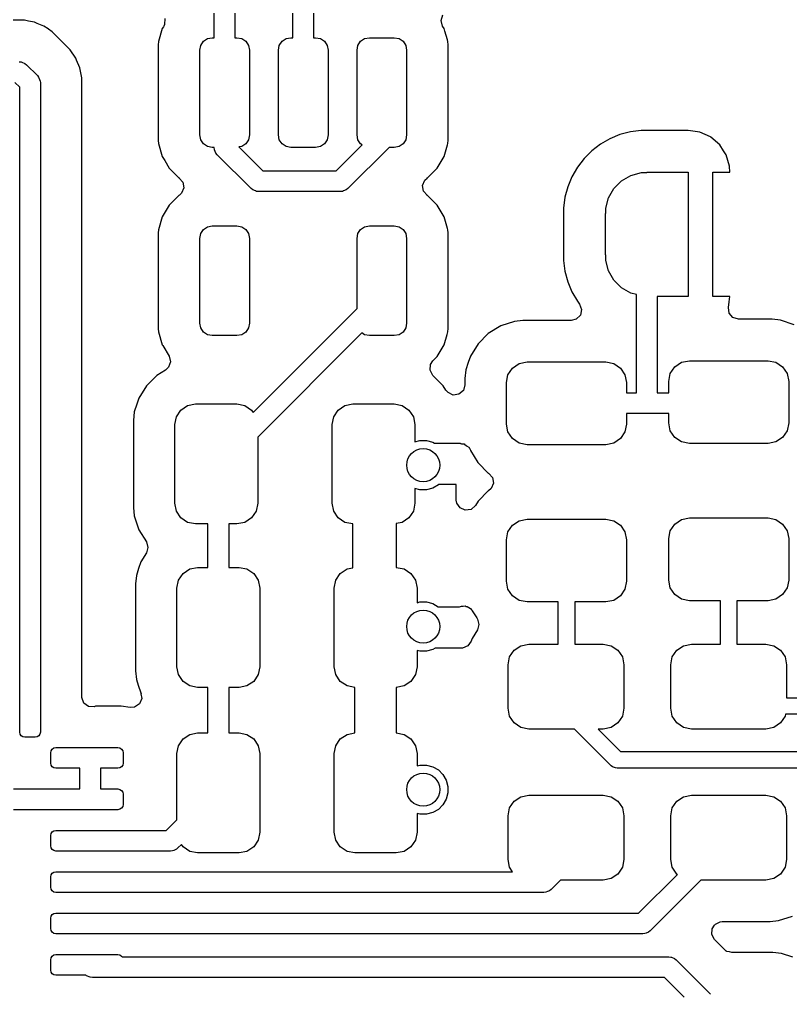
# Model space of a CAD drawing. Header units: inches. Extents: x 1.91 to 4.47, y -4.27 to -2.07.
# Drawn here: x 3.7745 to 4.1412, y -3.656 to -3.1931 of the extents above; entities that cross this region are included whole.
import ezdxf

# ---------------------------------------------------------------- set-up
doc = ezdxf.new("R2010")
doc.units = ezdxf.units.IN
doc.header["$MEASUREMENT"] = 0
doc.layers.add('BLACK', color=250, linetype='CONTINUOUS')

msp = doc.modelspace()

# ---------------------------------------------------------------- linework, layer by layer
at = {"layer": 'BLACK', "linetype": 'CONTINUOUS'}
for p, q in [((3.86713, -3.20177), (3.86713, -3.17815)), ((3.87697, -3.17815), (3.87697, -3.20177)), ((3.90453, -3.20177), (3.90453, -3.18701)), ((3.91437, -3.18905), (3.91437, -3.20177)), ((3.77683, -3.19348), (3.50332, -3.19348)), ((3.77881, -3.19388), (3.77683, -3.19348)), ((3.77683, -3.19348), (3.77683, -3.19348)), ((3.77683, -3.19348), (3.77683, -3.19348)), ((3.84372, -3.19271), (3.84353, -3.19545)), ((3.97505, -3.19355), (3.97593, -3.19094)), ((3.97573, -3.19621), (3.97505, -3.19355)), ((3.78159, -3.19443), (3.77881, -3.19388)), ((3.77881, -3.19388), (3.77881, -3.19388)), ((3.78291, -3.19497), (3.78159, -3.19443)), ((3.78159, -3.19443), (3.78159, -3.19443)), ((3.78159, -3.19443), (3.78159, -3.19443)), ((3.78607, -3.19629), (3.78291, -3.19497)), ((3.78809, -3.19763), (3.78607, -3.19629)), ((3.78832, -3.19779), (3.78809, -3.19763)), ((3.79011, -3.19898), (3.78832, -3.19779)), ((3.78832, -3.19779), (3.78832, -3.19779)), ((3.84245, -3.19743), (3.84065, -3.20364)), ((3.84298, -3.19653), (3.84245, -3.19743)), ((3.84245, -3.19743), (3.84245, -3.19743)), ((3.84316, -3.19623), (3.84298, -3.19653)), ((3.84353, -3.19545), (3.84316, -3.19623)), ((3.97645, -3.19743), (3.97573, -3.19621)), ((3.97679, -3.19861), (3.97645, -3.19743)), ((3.79371, -3.20258), (3.79011, -3.19898)), ((3.7951, -3.20398), (3.79371, -3.20258)), ((3.79371, -3.20258), (3.79371, -3.20258)), ((3.86197, -3.2035), (3.86388, -3.20222)), ((3.86388, -3.20222), (3.86614, -3.20177)), ((3.86614, -3.20177), (3.86713, -3.20177)), ((3.87697, -3.20177), (3.87795, -3.20177)), ((3.87795, -3.20177), (3.88021, -3.20222)), ((3.88021, -3.20222), (3.88213, -3.2035)), ((3.89937, -3.2035), (3.90128, -3.20222)), ((3.90128, -3.20222), (3.90354, -3.20177)), ((3.90354, -3.20177), (3.90453, -3.20177)), ((3.91437, -3.20177), (3.91535, -3.20177)), ((3.91535, -3.20177), (3.91761, -3.20222)), ((3.91761, -3.20222), (3.91953, -3.2035)), ((3.93677, -3.2035), (3.93868, -3.20222)), ((3.93868, -3.20222), (3.94094, -3.20177)), ((3.94094, -3.20177), (3.95276, -3.20177)), ((3.95276, -3.20177), (3.95502, -3.20222)), ((3.95502, -3.20222), (3.95693, -3.2035)), ((3.97803, -3.20286), (3.97679, -3.19861)), ((3.97825, -3.20364), (3.97803, -3.20286)), ((3.79866, -3.20753), (3.7951, -3.20398)), ((3.7951, -3.20398), (3.7951, -3.20398)), ((3.80135, -3.21156), (3.79866, -3.20753)), ((3.79866, -3.20753), (3.79866, -3.20753)), ((3.84065, -3.20364), (3.84053, -3.20509)), ((3.84053, -3.20509), (3.84053, -3.25062)), ((3.84065, -3.20364), (3.84065, -3.20364)), ((3.86024, -3.20768), (3.86069, -3.20542)), ((3.86069, -3.20542), (3.86197, -3.2035)), ((3.88213, -3.2035), (3.88341, -3.20542)), ((3.88341, -3.20542), (3.88386, -3.20768)), ((3.89764, -3.20768), (3.89809, -3.20542)), ((3.89809, -3.20542), (3.89937, -3.2035)), ((3.91953, -3.2035), (3.92081, -3.20542)), ((3.92081, -3.20542), (3.92126, -3.20768)), ((3.93504, -3.20768), (3.93549, -3.20542)), ((3.93549, -3.20542), (3.93677, -3.2035)), ((3.95693, -3.2035), (3.95821, -3.20542)), ((3.95821, -3.20542), (3.95866, -3.20768)), ((3.97837, -3.20509), (3.97825, -3.20364)), ((3.97837, -3.25062), (3.97837, -3.20509)), ((3.80169, -3.21239), (3.80135, -3.21156)), ((3.80135, -3.21156), (3.80135, -3.21156)), ((3.86024, -3.24803), (3.86024, -3.20768)), ((3.88386, -3.20768), (3.88386, -3.24803)), ((3.89764, -3.24803), (3.89764, -3.20768)), ((3.92126, -3.20768), (3.92126, -3.24803)), ((3.93504, -3.24803), (3.93504, -3.20768)), ((3.95866, -3.20768), (3.95866, -3.24803)), ((3.77441, -3.21319), (3.77537, -3.21328)), ((3.77537, -3.21328), (3.77537, -3.21328)), ((3.77537, -3.21328), (3.77559, -3.21337)), ((3.77559, -3.21337), (3.77714, -3.21402)), ((3.77714, -3.21402), (3.77714, -3.21402)), ((3.77714, -3.21402), (3.77789, -3.21463)), ((3.77789, -3.21463), (3.78301, -3.21975)), ((3.80321, -3.21605), (3.80169, -3.21239)), ((3.80415, -3.22079), (3.80321, -3.21605)), ((3.78301, -3.21975), (3.78362, -3.22049)), ((3.78362, -3.22049), (3.78362, -3.22049)), ((3.78362, -3.22049), (3.78407, -3.22159)), ((3.80415, -3.2208), (3.80415, -3.22079)), ((3.80415, -3.51534), (3.80415, -3.2208)), ((3.80415, -3.2208), (3.80415, -3.2208)), ((3.77461, -3.22527), (3.77237, -3.22303)), ((3.77461, -3.51583), (3.77461, -3.22527)), ((3.78407, -3.22159), (3.78427, -3.22206)), ((3.78427, -3.22206), (3.78435, -3.22227)), ((3.78435, -3.22227), (3.78445, -3.22323)), ((3.78445, -3.22323), (3.78445, -3.50254)), ((3.86069, -3.25029), (3.86024, -3.24803)), ((3.88386, -3.24803), (3.88341, -3.25029)), ((3.89809, -3.25029), (3.89764, -3.24803)), ((3.92126, -3.24803), (3.92081, -3.25029)), ((3.93549, -3.25029), (3.93504, -3.24803)), ((3.95866, -3.24803), (3.95821, -3.25029)), ((4.06009, -3.24787), (4.05529, -3.24985)), ((4.06509, -3.24652), (4.06009, -3.24787)), ((4.07024, -3.24585), (4.06509, -3.24652)), ((4.09252, -3.24585), (4.07024, -3.24585)), ((4.07024, -3.24585), (4.07024, -3.24585)), ((4.09813, -3.24665), (4.09252, -3.24585)), ((4.1031, -3.24893), (4.09813, -3.24665)), ((4.09813, -3.24665), (4.09813, -3.24665)), ((4.10328, -3.24901), (4.1031, -3.24893)), ((4.10756, -3.25272), (4.10328, -3.24901)), ((4.10328, -3.24901), (4.10328, -3.24901)), ((4.10328, -3.24901), (4.10328, -3.24901)), ((3.84053, -3.25062), (3.84065, -3.25207)), ((3.84065, -3.25207), (3.84065, -3.25207)), ((3.84065, -3.25207), (3.84245, -3.25828)), ((3.86197, -3.25221), (3.86069, -3.25029)), ((3.86388, -3.25349), (3.86197, -3.25221)), ((3.86614, -3.25394), (3.86388, -3.25349)), ((3.86713, -3.25394), (3.86614, -3.25394)), ((3.86722, -3.2549), (3.86713, -3.25394)), ((3.88021, -3.25349), (3.87883, -3.25376)), ((3.87883, -3.25376), (3.89023, -3.26516)), ((3.88213, -3.25221), (3.88021, -3.25349)), ((3.88341, -3.25029), (3.88213, -3.25221)), ((3.89937, -3.25221), (3.89809, -3.25029)), ((3.90128, -3.25349), (3.89937, -3.25221)), ((3.90354, -3.25394), (3.90128, -3.25349)), ((3.91535, -3.25394), (3.90354, -3.25394)), ((3.91761, -3.25349), (3.91535, -3.25394)), ((3.91953, -3.25221), (3.91761, -3.25349)), ((3.92081, -3.25029), (3.91953, -3.25221)), ((3.92513, -3.26516), (3.93755, -3.25273)), ((3.95027, -3.25394), (3.93065, -3.27356)), ((3.93677, -3.25221), (3.93549, -3.25029)), ((3.93755, -3.25273), (3.93677, -3.25221)), ((3.95276, -3.25394), (3.95027, -3.25394)), ((3.95502, -3.25349), (3.95276, -3.25394)), ((3.95693, -3.25221), (3.95502, -3.25349)), ((3.95821, -3.25029), (3.95693, -3.25221)), ((3.97645, -3.25828), (3.97806, -3.25272)), ((3.97806, -3.25272), (3.97825, -3.25207)), ((3.97825, -3.25207), (3.97826, -3.25197)), ((3.97825, -3.25207), (3.97825, -3.25207)), ((3.97826, -3.25197), (3.97837, -3.25062)), ((4.0508, -3.25245), (4.04668, -3.25561)), ((4.05529, -3.24985), (4.0508, -3.25245)), ((4.0508, -3.25245), (4.0508, -3.25245)), ((4.05529, -3.24985), (4.05529, -3.24985)), ((4.10942, -3.25561), (4.10756, -3.25272)), ((4.10756, -3.25272), (4.10756, -3.25272)), ((3.84245, -3.25828), (3.84245, -3.25828)), ((3.84245, -3.25828), (3.84245, -3.25828)), ((3.84245, -3.25828), (3.84361, -3.26024)), ((3.86732, -3.25514), (3.86722, -3.2549)), ((3.86722, -3.2549), (3.86722, -3.2549)), ((3.86796, -3.25667), (3.86732, -3.25514)), ((3.86857, -3.25742), (3.86796, -3.25667)), ((3.86796, -3.25667), (3.86796, -3.25667)), ((3.88471, -3.27356), (3.86857, -3.25742)), ((3.97315, -3.26385), (3.97645, -3.25828)), ((4.04667, -3.25561), (4.04301, -3.25927)), ((4.04668, -3.25561), (4.04667, -3.25561)), ((4.11062, -3.25748), (4.10942, -3.25561)), ((4.11222, -3.26292), (4.11062, -3.25748)), ((3.84361, -3.26024), (3.84574, -3.26385)), ((4.04301, -3.25927), (4.03985, -3.26339)), ((4.04301, -3.25927), (4.04301, -3.25927)), ((4.11242, -3.26575), (4.11222, -3.26292)), ((3.84574, -3.26385), (3.84574, -3.26385)), ((3.84574, -3.26385), (3.85032, -3.26843)), ((3.89023, -3.26516), (3.92513, -3.26516)), ((3.96858, -3.26843), (3.97315, -3.26385)), ((4.03985, -3.2634), (4.03726, -3.26788)), ((4.03985, -3.26339), (4.03985, -3.2634)), ((4.06085, -3.26982), (4.0653, -3.26725)), ((4.0653, -3.26725), (4.07027, -3.26592)), ((4.07027, -3.26592), (4.07283, -3.26592)), ((4.07283, -3.26592), (4.07283, -3.26575)), ((4.07283, -3.26575), (4.09252, -3.26575)), ((4.09252, -3.26575), (4.09252, -3.3248)), ((4.10433, -3.3248), (4.10433, -3.26575)), ((4.10433, -3.26575), (4.11242, -3.26575)), ((3.85032, -3.26843), (3.85032, -3.26843)), ((3.85032, -3.26843), (3.85032, -3.26843)), ((3.85032, -3.26843), (3.85033, -3.26844)), ((3.85033, -3.26844), (3.85034, -3.26844)), ((3.85034, -3.26844), (3.85056, -3.26862)), ((3.85056, -3.26862), (3.85053, -3.26865)), ((3.85053, -3.26865), (3.85221, -3.27045)), ((3.85221, -3.27045), (3.8527, -3.27315)), ((3.9662, -3.27212), (3.96724, -3.26958)), ((3.96669, -3.27483), (3.9662, -3.27212)), ((3.96724, -3.26958), (3.96834, -3.26863)), ((3.96833, -3.26862), (3.96854, -3.26846)), ((3.96834, -3.26863), (3.96833, -3.26862)), ((3.96854, -3.26846), (3.96856, -3.26844)), ((3.96856, -3.26844), (3.96857, -3.26844)), ((3.96857, -3.26844), (3.96858, -3.26843)), ((4.03726, -3.26788), (4.03527, -3.27268)), ((4.03726, -3.26788), (4.03726, -3.26788)), ((4.05722, -3.27345), (4.06085, -3.26982)), ((3.85032, -3.27685), (3.84574, -3.28142)), ((3.85033, -3.27684), (3.85032, -3.27685)), ((3.85032, -3.27685), (3.85032, -3.27685)), ((3.85036, -3.27682), (3.85033, -3.27684)), ((3.85056, -3.27666), (3.85036, -3.27682)), ((3.85165, -3.2757), (3.85055, -3.27665)), ((3.85055, -3.27665), (3.85056, -3.27666)), ((3.8527, -3.27315), (3.85165, -3.2757)), ((3.88545, -3.27417), (3.88471, -3.27356)), ((3.88671, -3.27469), (3.88545, -3.27417)), ((3.88545, -3.27417), (3.88545, -3.27417)), ((3.88723, -3.27491), (3.88671, -3.27469)), ((3.88819, -3.275), (3.88723, -3.27491)), ((3.88723, -3.27491), (3.88723, -3.27491)), ((3.92717, -3.275), (3.88819, -3.275)), ((3.92813, -3.27491), (3.92717, -3.275)), ((3.92865, -3.27469), (3.92813, -3.27491)), ((3.92813, -3.27491), (3.92813, -3.27491)), ((3.9299, -3.27417), (3.92865, -3.27469)), ((3.93065, -3.27356), (3.9299, -3.27417)), ((3.9299, -3.27417), (3.9299, -3.27417)), ((3.96836, -3.27662), (3.96669, -3.27483)), ((3.96833, -3.27666), (3.96836, -3.27662)), ((3.96856, -3.27683), (3.96833, -3.27666)), ((3.96856, -3.27684), (3.96856, -3.27683)), ((3.96858, -3.27685), (3.96856, -3.27684)), ((3.97315, -3.28142), (3.96858, -3.27685)), ((3.96858, -3.27685), (3.96858, -3.27685)), ((3.96858, -3.27685), (3.96858, -3.27685)), ((4.03527, -3.27268), (4.03393, -3.27769)), ((4.05465, -3.2779), (4.05722, -3.27345)), ((3.84574, -3.28142), (3.84245, -3.28699)), ((3.84574, -3.28142), (3.84574, -3.28142)), ((3.97645, -3.28699), (3.97315, -3.28142)), ((3.97315, -3.28142), (3.97315, -3.28142)), ((3.97315, -3.28142), (3.97315, -3.28142)), ((4.03393, -3.27769), (4.03325, -3.28284)), ((4.05332, -3.28286), (4.05465, -3.2779)), ((4.03325, -3.28284), (4.03325, -3.30771)), ((4.05315, -3.30512), (4.05315, -3.28543)), ((4.05315, -3.28543), (4.05332, -3.28543)), ((4.05332, -3.28543), (4.05332, -3.28286)), ((3.84245, -3.28699), (3.84065, -3.29321)), ((3.84245, -3.28699), (3.84245, -3.28699)), ((3.97806, -3.29255), (3.97645, -3.28699)), ((3.97645, -3.28699), (3.97645, -3.28699)), ((3.97645, -3.28699), (3.97645, -3.28699)), ((3.84065, -3.29321), (3.84053, -3.29466)), ((3.84053, -3.29466), (3.84053, -3.34019)), ((3.84065, -3.29321), (3.84065, -3.29321)), ((3.86024, -3.29724), (3.86069, -3.29498)), ((3.86069, -3.29498), (3.86197, -3.29307)), ((3.86197, -3.29307), (3.86388, -3.29179)), ((3.86388, -3.29179), (3.86614, -3.29134)), ((3.86614, -3.29134), (3.87795, -3.29134)), ((3.87795, -3.29134), (3.88021, -3.29179)), ((3.88021, -3.29179), (3.88213, -3.29307)), ((3.88213, -3.29307), (3.88341, -3.29498)), ((3.88341, -3.29498), (3.88386, -3.29724)), ((3.93504, -3.29724), (3.93549, -3.29498)), ((3.93549, -3.29498), (3.93677, -3.29307)), ((3.93677, -3.29307), (3.93868, -3.29179)), ((3.93868, -3.29179), (3.94094, -3.29134)), ((3.94094, -3.29134), (3.95276, -3.29134)), ((3.95276, -3.29134), (3.95502, -3.29179)), ((3.95502, -3.29179), (3.95693, -3.29307)), ((3.95693, -3.29307), (3.95821, -3.29498)), ((3.95821, -3.29498), (3.95866, -3.29724)), ((3.97825, -3.29321), (3.97806, -3.29255)), ((3.97837, -3.29466), (3.97825, -3.29321)), ((3.97837, -3.34018), (3.97837, -3.29466)), ((3.86024, -3.3376), (3.86024, -3.29724)), ((3.88386, -3.29724), (3.88386, -3.3376)), ((3.93504, -3.33064), (3.93504, -3.29724)), ((3.95866, -3.29724), (3.95866, -3.3376)), ((4.03325, -3.30771), (4.03393, -3.31286)), ((4.05332, -3.30512), (4.05315, -3.30512)), ((4.05332, -3.30769), (4.05332, -3.30512)), ((4.05465, -3.31265), (4.05332, -3.30769)), ((4.03393, -3.31286), (4.03393, -3.31286)), ((4.03393, -3.31286), (4.03527, -3.31787)), ((4.05722, -3.3171), (4.05465, -3.31265)), ((4.03527, -3.31787), (4.03695, -3.32192)), ((4.06085, -3.32074), (4.05722, -3.3171)), ((4.03695, -3.32192), (4.03726, -3.32267)), ((4.03726, -3.32267), (4.03726, -3.32267)), ((4.03726, -3.32267), (4.03985, -3.32716)), ((4.0653, -3.3233), (4.06085, -3.32074)), ((4.06791, -3.324), (4.0653, -3.3233)), ((4.03985, -3.32716), (4.03985, -3.32716)), ((4.03985, -3.32716), (4.04084, -3.32845)), ((4.06791, -3.37077), (4.06791, -3.324)), ((4.09252, -3.3248), (4.07776, -3.3248)), ((4.07776, -3.3248), (4.07776, -3.37077)), ((4.11242, -3.3248), (4.10433, -3.3248)), ((4.11166, -3.33013), (4.11205, -3.32741)), ((4.11205, -3.32741), (4.11242, -3.3248)), ((3.88567, -3.38001), (3.93504, -3.33064)), ((4.04084, -3.32845), (4.04183, -3.33101)), ((4.04183, -3.33101), (4.04128, -3.33371)), ((4.11205, -3.33285), (4.11166, -3.33013)), ((4.00993, -3.33671), (4.00337, -3.33889)), ((4.01398, -3.3363), (4.00993, -3.33671)), ((4.00993, -3.33671), (4.00993, -3.33671)), ((4.03696, -3.3363), (4.01398, -3.3363)), ((4.01398, -3.3363), (4.01398, -3.3363)), ((4.03935, -3.33567), (4.03696, -3.3363)), ((4.04128, -3.33371), (4.03935, -3.33567)), ((4.11385, -3.33493), (4.11205, -3.33285)), ((4.11649, -3.33571), (4.11385, -3.33493)), ((4.13248, -3.33571), (4.11649, -3.33571)), ((4.13653, -3.33612), (4.13248, -3.33571)), ((4.13248, -3.33571), (4.13248, -3.33571)), ((4.14303, -3.33828), (4.13653, -3.33612)), ((4.13653, -3.33612), (4.13653, -3.33612)), ((3.84053, -3.34019), (3.84065, -3.34164)), ((3.84065, -3.34164), (3.84065, -3.34164)), ((3.84065, -3.34164), (3.84245, -3.34785)), ((3.86069, -3.33986), (3.86024, -3.3376)), ((3.86197, -3.34177), (3.86069, -3.33986)), ((3.86388, -3.34305), (3.86197, -3.34177)), ((3.88213, -3.34177), (3.88021, -3.34305)), ((3.88341, -3.33986), (3.88213, -3.34177)), ((3.88386, -3.3376), (3.88341, -3.33986)), ((3.95693, -3.34177), (3.95502, -3.34305)), ((3.95821, -3.33986), (3.95693, -3.34177)), ((3.95866, -3.3376), (3.95821, -3.33986)), ((3.97786, -3.34298), (3.97825, -3.34164)), ((3.97825, -3.34164), (3.97826, -3.34156)), ((3.97825, -3.34164), (3.97825, -3.34164)), ((3.97826, -3.34156), (3.97837, -3.34018)), ((4.00337, -3.33889), (3.99749, -3.34251)), ((4.00337, -3.33889), (4.00337, -3.33889)), ((3.86614, -3.3435), (3.86388, -3.34305)), ((3.87795, -3.3435), (3.86614, -3.3435)), ((3.88021, -3.34305), (3.87795, -3.3435)), ((3.9374, -3.3422), (3.8878, -3.3918)), ((3.93868, -3.34305), (3.9374, -3.3422)), ((3.94094, -3.3435), (3.93868, -3.34305)), ((3.95276, -3.3435), (3.94094, -3.3435)), ((3.95502, -3.34305), (3.95276, -3.3435)), ((3.97645, -3.34785), (3.97786, -3.34298)), ((3.99749, -3.34251), (3.99261, -3.3474)), ((3.84245, -3.34785), (3.84245, -3.34785)), ((3.84245, -3.34785), (3.84245, -3.34785)), ((3.84245, -3.34785), (3.84267, -3.34822)), ((3.84267, -3.34822), (3.84565, -3.35326)), ((3.97315, -3.35342), (3.97645, -3.34785)), ((3.99261, -3.3474), (3.98898, -3.35327)), ((3.84565, -3.35326), (3.84633, -3.35593)), ((3.96996, -3.35724), (3.97108, -3.35549)), ((3.97108, -3.35549), (3.97315, -3.35342)), ((3.97315, -3.35342), (3.97315, -3.35342)), ((3.98898, -3.35327), (3.98798, -3.3563)), ((3.98898, -3.35327), (3.98898, -3.35327)), ((4.08934, -3.35616), (4.09311, -3.35541)), ((4.09311, -3.35541), (4.13051, -3.35541)), ((4.13051, -3.35541), (4.13428, -3.35616)), ((3.84401, -3.3599), (3.83982, -3.36249)), ((3.84546, -3.35854), (3.84401, -3.3599)), ((3.84633, -3.35593), (3.84546, -3.35854)), ((3.96976, -3.35998), (3.96996, -3.35724)), ((3.97108, -3.36239), (3.96976, -3.35998)), ((3.98681, -3.35983), (3.9864, -3.36388)), ((3.98798, -3.3563), (3.98681, -3.35983)), ((3.98681, -3.35983), (3.98681, -3.35983)), ((3.98681, -3.35983), (3.98681, -3.35983)), ((4.00685, -3.36208), (4.00899, -3.35889)), ((4.00899, -3.35889), (4.01218, -3.35675)), ((4.01218, -3.35675), (4.01594, -3.356)), ((4.01594, -3.356), (4.05335, -3.356)), ((4.05335, -3.356), (4.05711, -3.35675)), ((4.05711, -3.35675), (4.06031, -3.35889)), ((4.06031, -3.35889), (4.06244, -3.36208)), ((4.08402, -3.36149), (4.08615, -3.3583)), ((4.08615, -3.3583), (4.08934, -3.35616)), ((4.13428, -3.35616), (4.13747, -3.3583)), ((4.13747, -3.3583), (4.13961, -3.36149)), ((3.83982, -3.36249), (3.83493, -3.36738)), ((3.83982, -3.36249), (3.83982, -3.36249)), ((3.97608, -3.36739), (3.97108, -3.36239)), ((3.9864, -3.36388), (3.9864, -3.36691)), ((4.0061, -3.36585), (4.00685, -3.36208)), ((4.06244, -3.36208), (4.06319, -3.36585)), ((4.08327, -3.36526), (4.08402, -3.36149)), ((4.13961, -3.36149), (4.14035, -3.36526)), ((3.83493, -3.36738), (3.83131, -3.37325)), ((3.97736, -3.36947), (3.97608, -3.36739)), ((3.97832, -3.3706), (3.97736, -3.36947)), ((3.98562, -3.36955), (3.98354, -3.37135)), ((3.9864, -3.36691), (3.98562, -3.36955)), ((4.0061, -3.38553), (4.0061, -3.36585)), ((4.06319, -3.36585), (4.06319, -3.37077)), ((4.08327, -3.37077), (4.08327, -3.36526)), ((4.14035, -3.36526), (4.14035, -3.38494)), ((3.83131, -3.37325), (3.83034, -3.37616)), ((3.83131, -3.37325), (3.83131, -3.37325)), ((3.98082, -3.37174), (3.97832, -3.3706)), ((3.98354, -3.37135), (3.98082, -3.37174)), ((4.06319, -3.37077), (4.06791, -3.37077)), ((4.07776, -3.37077), (4.08327, -3.37077)), ((3.83034, -3.37616), (3.82913, -3.37981)), ((3.84917, -3.38206), (3.85131, -3.37887)), ((3.85131, -3.37887), (3.8545, -3.37673)), ((3.8545, -3.37673), (3.85827, -3.37598)), ((3.85827, -3.37598), (3.87795, -3.37598)), ((3.87795, -3.37598), (3.88172, -3.37673)), ((3.88172, -3.37673), (3.88491, -3.37887)), ((3.88491, -3.37887), (3.88567, -3.38001)), ((3.92398, -3.38206), (3.92611, -3.37887)), ((3.92611, -3.37887), (3.9293, -3.37673)), ((3.9293, -3.37673), (3.93307, -3.37598)), ((3.93307, -3.37598), (3.95276, -3.37598)), ((3.95276, -3.37598), (3.95652, -3.37673)), ((3.95652, -3.37673), (3.95972, -3.37887)), ((3.95972, -3.37887), (3.96185, -3.38206)), ((3.82913, -3.37981), (3.82872, -3.38386)), ((3.82913, -3.37981), (3.82913, -3.37981)), ((3.82913, -3.37981), (3.82913, -3.37981)), ((3.84843, -3.38583), (3.84917, -3.38206)), ((3.92323, -3.38583), (3.92398, -3.38206)), ((3.96185, -3.38206), (3.9626, -3.38583)), ((4.07087, -3.38061), (4.06319, -3.38061)), ((4.06319, -3.38061), (4.06319, -3.38553)), ((4.08327, -3.38061), (4.07087, -3.38061)), ((4.08327, -3.38494), (4.08327, -3.38061)), ((3.82872, -3.38386), (3.82872, -3.4252)), ((3.84843, -3.42323), (3.84843, -3.38583)), ((3.92323, -3.42323), (3.92323, -3.38583)), ((3.9626, -3.38583), (3.9626, -3.39405)), ((4.00685, -3.3893), (4.0061, -3.38553)), ((4.06319, -3.38553), (4.06244, -3.3893)), ((4.08402, -3.38871), (4.08327, -3.38494)), ((4.14035, -3.38494), (4.13961, -3.38871)), ((3.8878, -3.3918), (3.8878, -3.42323)), ((4.00899, -3.39249), (4.00685, -3.3893)), ((4.01218, -3.39462), (4.00899, -3.39249)), ((4.06031, -3.39249), (4.05711, -3.39462)), ((4.06244, -3.3893), (4.06031, -3.39249)), ((4.08615, -3.3919), (4.08402, -3.38871)), ((4.08934, -3.39403), (4.08615, -3.3919)), ((4.13747, -3.3919), (4.13428, -3.39403)), ((4.13961, -3.38871), (4.13747, -3.3919)), ((3.9626, -3.39405), (3.96499, -3.39341)), ((3.96499, -3.39341), (3.96808, -3.39341)), ((3.96808, -3.39341), (3.97106, -3.39421)), ((3.97106, -3.39421), (3.97188, -3.39469)), ((3.97188, -3.39469), (3.98431, -3.39469)), ((3.98431, -3.39469), (3.98431, -3.39484)), ((3.98431, -3.39484), (3.98474, -3.39489)), ((3.98474, -3.39489), (3.98602, -3.39498)), ((3.98602, -3.39498), (3.9861, -3.39503)), ((3.9861, -3.39503), (3.98619, -3.39504)), ((3.98619, -3.39504), (3.98719, -3.39585)), ((3.98719, -3.39585), (3.98822, -3.39662)), ((3.98822, -3.39662), (3.98828, -3.39673)), ((3.98828, -3.39673), (3.98833, -3.39677)), ((3.98833, -3.39677), (3.98895, -3.39802)), ((4.01594, -3.39537), (4.01218, -3.39462)), ((4.05335, -3.39537), (4.01594, -3.39537)), ((4.05711, -3.39462), (4.05335, -3.39537)), ((4.09311, -3.39478), (4.08934, -3.39403)), ((4.13051, -3.39478), (4.09311, -3.39478)), ((4.13428, -3.39403), (4.13051, -3.39478)), ((3.98895, -3.39802), (3.98898, -3.3981)), ((3.98898, -3.3981), (3.98898, -3.3981)), ((3.98898, -3.3981), (3.98898, -3.3981)), ((3.98898, -3.3981), (3.9925, -3.4038)), ((3.9925, -3.4038), (3.99261, -3.40398)), ((3.99261, -3.40398), (3.99749, -3.40887)), ((3.99749, -3.40887), (3.99761, -3.40894)), ((3.99761, -3.40894), (3.99767, -3.409)), ((3.99767, -3.409), (3.99772, -3.40904)), ((3.99772, -3.40904), (3.99771, -3.40905)), ((3.99771, -3.40905), (3.99945, -3.41098)), ((3.99945, -3.41098), (3.99989, -3.4137)), ((3.97373, -3.41449), (3.97106, -3.41603)), ((3.97384, -3.41437), (3.97373, -3.41449)), ((3.98228, -3.41437), (3.97384, -3.41437)), ((3.98228, -3.42173), (3.98228, -3.41437)), ((3.99989, -3.4137), (3.99879, -3.41622)), ((3.96499, -3.41683), (3.9626, -3.41619)), ((3.9626, -3.41619), (3.9626, -3.42323)), ((3.96808, -3.41683), (3.96499, -3.41683)), ((3.97106, -3.41603), (3.96808, -3.41683)), ((3.99749, -3.41731), (3.99261, -3.4222)), ((3.99761, -3.41725), (3.99749, -3.41731)), ((3.99879, -3.41622), (3.99761, -3.41725)), ((3.82872, -3.4252), (3.82872, -3.4252)), ((3.82872, -3.4252), (3.82913, -3.42924)), ((3.84917, -3.42699), (3.84843, -3.42323)), ((3.8878, -3.42323), (3.88705, -3.42699)), ((3.92398, -3.42699), (3.92323, -3.42323)), ((3.9626, -3.42323), (3.96185, -3.42699)), ((3.98251, -3.42319), (3.98228, -3.42173)), ((3.98404, -3.42547), (3.98251, -3.42319)), ((3.99132, -3.42429), (3.98928, -3.42613)), ((3.99261, -3.4222), (3.99132, -3.42429)), ((3.99261, -3.4222), (3.99261, -3.4222)), ((3.82913, -3.42924), (3.82913, -3.42924)), ((3.82913, -3.42924), (3.83131, -3.4358)), ((3.85131, -3.43019), (3.84917, -3.42699)), ((3.88705, -3.42699), (3.88491, -3.43019)), ((3.92611, -3.43019), (3.92398, -3.42699)), ((3.96185, -3.42699), (3.95972, -3.43019)), ((3.98656, -3.42657), (3.98404, -3.42547)), ((3.98928, -3.42613), (3.98656, -3.42657)), ((3.8545, -3.43232), (3.85131, -3.43019)), ((3.85827, -3.43307), (3.8545, -3.43232)), ((3.86417, -3.43307), (3.85827, -3.43307)), ((3.86417, -3.45374), (3.86417, -3.43307)), ((3.87795, -3.43307), (3.87402, -3.43307)), ((3.87402, -3.43307), (3.87402, -3.45374)), ((3.88172, -3.43232), (3.87795, -3.43307)), ((3.88491, -3.43019), (3.88172, -3.43232)), ((3.9293, -3.43232), (3.92611, -3.43019)), ((3.93307, -3.43307), (3.9293, -3.43232)), ((3.93307, -3.45394), (3.93307, -3.43307)), ((3.95652, -3.43232), (3.95374, -3.43288)), ((3.95374, -3.43288), (3.95374, -3.45374)), ((3.95972, -3.43019), (3.95652, -3.43232)), ((4.00685, -3.43688), (4.00899, -3.43369)), ((4.00899, -3.43369), (4.01218, -3.43156)), ((4.01218, -3.43156), (4.01594, -3.43081)), ((4.01594, -3.43081), (4.05335, -3.43081)), ((4.05335, -3.43081), (4.05711, -3.43156)), ((4.05711, -3.43156), (4.06031, -3.43369)), ((4.06031, -3.43369), (4.06244, -3.43688)), ((4.08402, -3.43629), (4.08615, -3.4331)), ((4.08615, -3.4331), (4.08934, -3.43097)), ((4.08934, -3.43097), (4.09311, -3.43022)), ((4.09311, -3.43022), (4.13051, -3.43022)), ((4.13051, -3.43022), (4.13428, -3.43097)), ((4.13428, -3.43097), (4.13747, -3.4331)), ((4.13747, -3.4331), (4.13961, -3.43629)), ((3.83131, -3.4358), (3.83131, -3.4358)), ((3.83131, -3.4358), (3.83491, -3.44164)), ((4.0061, -3.44065), (4.00685, -3.43688)), ((4.06244, -3.43688), (4.06319, -3.44065)), ((4.08327, -3.44006), (4.08402, -3.43629)), ((4.13961, -3.43629), (4.14035, -3.44006)), ((3.83491, -3.44164), (3.83563, -3.44429)), ((4.0061, -3.46033), (4.0061, -3.44065)), ((4.06319, -3.44065), (4.06319, -3.46033)), ((4.08327, -3.45974), (4.08327, -3.44006)), ((4.14035, -3.44006), (4.14035, -3.45974)), ((3.83491, -3.44677), (3.83229, -3.45101)), ((3.83563, -3.44429), (3.83491, -3.44677)), ((3.83229, -3.45101), (3.83119, -3.45432)), ((3.83229, -3.45101), (3.83229, -3.45101)), ((3.83012, -3.45757), (3.8297, -3.46161)), ((3.83119, -3.45432), (3.83012, -3.45757)), ((3.83012, -3.45757), (3.83012, -3.45757)), ((3.83012, -3.45757), (3.83012, -3.45757)), ((3.85016, -3.45982), (3.85229, -3.45662)), ((3.85229, -3.45662), (3.85549, -3.45449)), ((3.85549, -3.45449), (3.85925, -3.45374)), ((3.85925, -3.45374), (3.86417, -3.45374)), ((3.87402, -3.45374), (3.87894, -3.45374)), ((3.87894, -3.45374), (3.8827, -3.45449)), ((3.8827, -3.45449), (3.8859, -3.45662)), ((3.8859, -3.45662), (3.88803, -3.45982)), ((3.92496, -3.45982), (3.9271, -3.45662)), ((3.9271, -3.45662), (3.93029, -3.45449)), ((3.93029, -3.45449), (3.93307, -3.45394)), ((3.95374, -3.45374), (3.95751, -3.45449)), ((3.95751, -3.45449), (3.9607, -3.45662)), ((3.9607, -3.45662), (3.96283, -3.45982)), ((3.8297, -3.46161), (3.8297, -3.50295)), ((3.84941, -3.46358), (3.85016, -3.45982)), ((3.88803, -3.45982), (3.88878, -3.46358)), ((3.92421, -3.46358), (3.92496, -3.45982)), ((3.96283, -3.45982), (3.96358, -3.46358)), ((4.00685, -3.4641), (4.0061, -3.46033)), ((4.06319, -3.46033), (4.06244, -3.4641)), ((4.08402, -3.46351), (4.08327, -3.45974)), ((4.14035, -3.45974), (4.13961, -3.46351)), ((3.84941, -3.50098), (3.84941, -3.46358)), ((3.88878, -3.46358), (3.88878, -3.50098)), ((3.92421, -3.50098), (3.92421, -3.46358)), ((3.96358, -3.46358), (3.96358, -3.47056)), ((4.00899, -3.46729), (4.00685, -3.4641)), ((4.06244, -3.4641), (4.06031, -3.46729)), ((4.08615, -3.4667), (4.08402, -3.46351)), ((4.08934, -3.46884), (4.08615, -3.4667)), ((4.13747, -3.4667), (4.13428, -3.46884)), ((4.13961, -3.46351), (4.13747, -3.4667)), ((3.96358, -3.47056), (3.96499, -3.47018)), ((3.96499, -3.47018), (3.96808, -3.47018)), ((3.96808, -3.47018), (3.97106, -3.47098)), ((3.97106, -3.47098), (3.97359, -3.47244)), ((4.01218, -3.46943), (4.00899, -3.46729)), ((4.01594, -3.47018), (4.01218, -3.46943)), ((4.03071, -3.47018), (4.01594, -3.47018)), ((4.03071, -3.49026), (4.03071, -3.47018)), ((4.05335, -3.47018), (4.03858, -3.47018)), ((4.03858, -3.47018), (4.03858, -3.49026)), ((4.05711, -3.46943), (4.05335, -3.47018)), ((4.06031, -3.46729), (4.05711, -3.46943)), ((4.09311, -3.46959), (4.08934, -3.46884)), ((4.10787, -3.46959), (4.09311, -3.46959)), ((4.10787, -3.49026), (4.10787, -3.46959)), ((4.13051, -3.46959), (4.11575, -3.46959)), ((4.11575, -3.46959), (4.11575, -3.49026)), ((4.13428, -3.46884), (4.13051, -3.46959)), ((3.97359, -3.47244), (3.98375, -3.47244)), ((3.98375, -3.47244), (3.98377, -3.47242)), ((3.98377, -3.47242), (3.98425, -3.47236)), ((3.98425, -3.47236), (3.98467, -3.47213)), ((3.98467, -3.47213), (3.98559, -3.4722)), ((3.98559, -3.4722), (3.9865, -3.47208)), ((3.9865, -3.47208), (3.98693, -3.47229)), ((3.98693, -3.47229), (3.98742, -3.47233)), ((3.98742, -3.47233), (3.98815, -3.47288)), ((3.98815, -3.47288), (3.98898, -3.47327)), ((3.98898, -3.47327), (3.98947, -3.47386)), ((3.98947, -3.47386), (3.98962, -3.47398)), ((3.98962, -3.47398), (3.98987, -3.47434)), ((3.98987, -3.47434), (3.99199, -3.47778)), ((3.99199, -3.47778), (3.99231, -3.47829)), ((3.99231, -3.47829), (3.99303, -3.48095)), ((3.99231, -3.48342), (3.98977, -3.48753)), ((3.99303, -3.48095), (3.99231, -3.48342)), ((3.98936, -3.48878), (3.98779, -3.49104)), ((3.98949, -3.48838), (3.98936, -3.48878)), ((3.98977, -3.48753), (3.98949, -3.48838)), ((3.98977, -3.48753), (3.98977, -3.48753)), ((3.96499, -3.4936), (3.96358, -3.49322)), ((3.96358, -3.49322), (3.96358, -3.50098)), ((3.96808, -3.4936), (3.96499, -3.4936)), ((3.97106, -3.4928), (3.96808, -3.4936)), ((3.97223, -3.49213), (3.97106, -3.4928)), ((3.98472, -3.49213), (3.97223, -3.49213)), ((3.98525, -3.4921), (3.98472, -3.49213)), ((3.98779, -3.49104), (3.98525, -3.4921)), ((4.00764, -3.49633), (4.00977, -3.49314)), ((4.00977, -3.49314), (4.01297, -3.49101)), ((4.01297, -3.49101), (4.01673, -3.49026)), ((4.01673, -3.49026), (4.03071, -3.49026)), ((4.03858, -3.49026), (4.05217, -3.49026)), ((4.05217, -3.49026), (4.05593, -3.49101)), ((4.05593, -3.49101), (4.05913, -3.49314)), ((4.05913, -3.49314), (4.06126, -3.49633)), ((4.085, -3.49633), (4.08713, -3.49314)), ((4.08713, -3.49314), (4.09033, -3.49101)), ((4.09033, -3.49101), (4.09409, -3.49026)), ((4.09409, -3.49026), (4.10787, -3.49026)), ((4.11575, -3.49026), (4.12953, -3.49026)), ((4.12953, -3.49026), (4.13329, -3.49101)), ((4.13329, -3.49101), (4.13649, -3.49314)), ((4.13649, -3.49314), (4.13862, -3.49633)), ((4.00689, -3.5001), (4.00764, -3.49633)), ((4.06126, -3.49633), (4.06201, -3.5001)), ((4.08425, -3.5001), (4.085, -3.49633)), ((4.13862, -3.49633), (4.13937, -3.5001)), ((3.78445, -3.50254), (3.78445, -3.50254)), ((3.78445, -3.50254), (3.78445, -3.53207)), ((3.8297, -3.50295), (3.8297, -3.50295)), ((3.8297, -3.50295), (3.83012, -3.507)), ((3.85016, -3.50475), (3.84941, -3.50098)), ((3.88878, -3.50098), (3.88803, -3.50475)), ((3.92496, -3.50475), (3.92421, -3.50098)), ((3.96358, -3.50098), (3.96283, -3.50475)), ((4.00689, -3.52077), (4.00689, -3.5001)), ((4.06201, -3.5001), (4.06201, -3.52077)), ((4.08425, -3.52077), (4.08425, -3.5001)), ((4.13937, -3.5001), (4.13937, -3.51575)), ((3.83012, -3.507), (3.83012, -3.507)), ((3.83012, -3.507), (3.83104, -3.50979)), ((3.85229, -3.50794), (3.85016, -3.50475)), ((3.85549, -3.51008), (3.85229, -3.50794)), ((3.8859, -3.50794), (3.8827, -3.51008)), ((3.88803, -3.50475), (3.8859, -3.50794)), ((3.9271, -3.50794), (3.92496, -3.50475)), ((3.93029, -3.51008), (3.9271, -3.50794)), ((3.9607, -3.50794), (3.95751, -3.51008)), ((3.96283, -3.50475), (3.9607, -3.50794)), ((3.83104, -3.50979), (3.83224, -3.5134)), ((3.85925, -3.51083), (3.85549, -3.51008)), ((3.86417, -3.51083), (3.85925, -3.51083)), ((3.86417, -3.53248), (3.86417, -3.51083)), ((3.87894, -3.51083), (3.87402, -3.51083)), ((3.87402, -3.51083), (3.87402, -3.53248)), ((3.8827, -3.51008), (3.87894, -3.51083)), ((3.93406, -3.51083), (3.93029, -3.51008)), ((3.93406, -3.53248), (3.93406, -3.51083)), ((3.95751, -3.51008), (3.95374, -3.51083)), ((3.95374, -3.51083), (3.95374, -3.53248)), ((3.77461, -3.53207), (3.77461, -3.51583)), ((3.77461, -3.51583), (3.77461, -3.51583)), ((3.80417, -3.51569), (3.80415, -3.51534)), ((3.80513, -3.51827), (3.80417, -3.51569)), ((3.83265, -3.51616), (3.83152, -3.51867)), ((3.83224, -3.5134), (3.83238, -3.51383)), ((3.83238, -3.51383), (3.8323, -3.51385)), ((3.8323, -3.51385), (3.83265, -3.51616)), ((4.13937, -3.51575), (4.20472, -3.51575)), ((3.80733, -3.51991), (3.80513, -3.51827)), ((3.81007, -3.52011), (3.80733, -3.51991)), ((3.81071, -3.51976), (3.81007, -3.52011)), ((3.82281, -3.51976), (3.81071, -3.51976)), ((3.82717, -3.52034), (3.82281, -3.51976)), ((3.82281, -3.51976), (3.82281, -3.51976)), ((3.82922, -3.52017), (3.82717, -3.52034)), ((3.83152, -3.51867), (3.82922, -3.52017)), ((4.00764, -3.52453), (4.00689, -3.52077)), ((4.06201, -3.52077), (4.06126, -3.52453)), ((4.085, -3.52453), (4.08425, -3.52077)), ((4.00977, -3.52773), (4.00764, -3.52453)), ((4.06126, -3.52453), (4.05913, -3.52773)), ((4.08713, -3.52773), (4.085, -3.52453)), ((4.13862, -3.52453), (4.13649, -3.52773)), ((4.1388, -3.52362), (4.13862, -3.52453)), ((4.20472, -3.52362), (4.1388, -3.52362)), ((4.01297, -3.52986), (4.00977, -3.52773)), ((4.01673, -3.53061), (4.01297, -3.52986)), ((4.03853, -3.53061), (4.01673, -3.53061)), ((4.05598, -3.54806), (4.03853, -3.53061)), ((4.05217, -3.53061), (4.04966, -3.53061)), ((4.04966, -3.53061), (4.06039, -3.54134)), ((4.05593, -3.52986), (4.05217, -3.53061)), ((4.05913, -3.52773), (4.05593, -3.52986)), ((4.09033, -3.52986), (4.08713, -3.52773)), ((4.09409, -3.53061), (4.09033, -3.52986)), ((4.12953, -3.53061), (4.09409, -3.53061)), ((4.13329, -3.52986), (4.12953, -3.53061)), ((4.13649, -3.52773), (4.13329, -3.52986)), ((3.77479, -3.53301), (3.77461, -3.53207)), ((3.77533, -3.53381), (3.77479, -3.53301)), ((3.77613, -3.53434), (3.77533, -3.53381)), ((3.77707, -3.53453), (3.77613, -3.53434)), ((3.78199, -3.53453), (3.77707, -3.53453)), ((3.78293, -3.53434), (3.78199, -3.53453)), ((3.78373, -3.53381), (3.78293, -3.53434)), ((3.78426, -3.53301), (3.78373, -3.53381)), ((3.78445, -3.53207), (3.78426, -3.53301)), ((3.85016, -3.53856), (3.85229, -3.53536)), ((3.85229, -3.53536), (3.85549, -3.53323)), ((3.85549, -3.53323), (3.85925, -3.53248)), ((3.85925, -3.53248), (3.86417, -3.53248)), ((3.87402, -3.53248), (3.87894, -3.53248)), ((3.87894, -3.53248), (3.8827, -3.53323)), ((3.8827, -3.53323), (3.8859, -3.53536)), ((3.8859, -3.53536), (3.88803, -3.53856)), ((3.92496, -3.53856), (3.9271, -3.53536)), ((3.9271, -3.53536), (3.93029, -3.53323)), ((3.93029, -3.53323), (3.93406, -3.53248)), ((3.95374, -3.53248), (3.95751, -3.53323)), ((3.95751, -3.53323), (3.9607, -3.53536)), ((3.9607, -3.53536), (3.96283, -3.53856)), ((3.78956, -3.54097), (3.79009, -3.54017)), ((3.79009, -3.54017), (3.79089, -3.53964)), ((3.79089, -3.53964), (3.79183, -3.53945)), ((3.79183, -3.53945), (3.82136, -3.53945)), ((3.82136, -3.53945), (3.8223, -3.53964)), ((3.8223, -3.53964), (3.8231, -3.54017)), ((3.8231, -3.54017), (3.82363, -3.54097)), ((3.84941, -3.54232), (3.85016, -3.53856)), ((3.88803, -3.53856), (3.88878, -3.54232)), ((3.92421, -3.54232), (3.92496, -3.53856)), ((3.96283, -3.53856), (3.96358, -3.54232)), ((3.78937, -3.54191), (3.78956, -3.54097)), ((3.78937, -3.54683), (3.78937, -3.54191)), ((3.82363, -3.54097), (3.82382, -3.54191)), ((3.82382, -3.54191), (3.82382, -3.54683)), ((3.84941, -3.57375), (3.84941, -3.54232)), ((3.88878, -3.54232), (3.88878, -3.57972)), ((3.92421, -3.57972), (3.92421, -3.54232)), ((3.96358, -3.54232), (3.96358, -3.54812)), ((4.06039, -3.54134), (4.17323, -3.54134)), ((3.78956, -3.54777), (3.78937, -3.54683)), ((3.79009, -3.54857), (3.78956, -3.54777)), ((3.79089, -3.5491), (3.79009, -3.54857)), ((3.79183, -3.54929), (3.79089, -3.5491)), ((3.80315, -3.54929), (3.79183, -3.54929)), ((3.80315, -3.55913), (3.80315, -3.54929)), ((3.82136, -3.54929), (3.81299, -3.54929)), ((3.81299, -3.54929), (3.81299, -3.55913)), ((3.8223, -3.5491), (3.82136, -3.54929)), ((3.8231, -3.54857), (3.8223, -3.5491)), ((3.82363, -3.54777), (3.8231, -3.54857)), ((3.82382, -3.54683), (3.82363, -3.54777)), ((3.96358, -3.54812), (3.96499, -3.54774)), ((3.96499, -3.54774), (3.96808, -3.54774)), ((3.96808, -3.54774), (3.97106, -3.54854)), ((3.97106, -3.54854), (3.97373, -3.55008)), ((3.97373, -3.55008), (3.97591, -3.55226)), ((4.05657, -3.54855), (4.05598, -3.54806)), ((4.05799, -3.54914), (4.05657, -3.54855)), ((4.05876, -3.54921), (4.05799, -3.54914)), ((4.1716, -3.54921), (4.05876, -3.54921)), ((3.97591, -3.55226), (3.97745, -3.55493)), ((3.77165, -3.55913), (3.80315, -3.55913)), ((3.81299, -3.55913), (3.82136, -3.55913)), ((3.82136, -3.55913), (3.8223, -3.55932)), ((3.8223, -3.55932), (3.8231, -3.55985)), ((3.97745, -3.55493), (3.97825, -3.55791)), ((3.97825, -3.55791), (3.97825, -3.56099)), ((3.8231, -3.55985), (3.82363, -3.56065)), ((3.82363, -3.56065), (3.82382, -3.56159)), ((3.82382, -3.56159), (3.82382, -3.56652)), ((3.97745, -3.56397), (3.97591, -3.56664)), ((3.97825, -3.56099), (3.97745, -3.56397)), ((4.00977, -3.56499), (4.01297, -3.56286)), ((4.01297, -3.56286), (4.01673, -3.56211)), ((4.01673, -3.56211), (4.05217, -3.56211)), ((4.05217, -3.56211), (4.05593, -3.56286)), ((4.05593, -3.56286), (4.05913, -3.56499)), ((4.08713, -3.56499), (4.09033, -3.56286)), ((4.09033, -3.56286), (4.09409, -3.56211)), ((4.09409, -3.56211), (4.12953, -3.56211)), ((4.12953, -3.56211), (4.13329, -3.56286)), ((4.13329, -3.56286), (4.13649, -3.56499)), ((3.8231, -3.56826), (3.8223, -3.56879)), ((3.82363, -3.56746), (3.8231, -3.56826)), ((3.82382, -3.56652), (3.82363, -3.56746)), ((3.97591, -3.56664), (3.97373, -3.56882)), ((4.00689, -3.57195), (4.00764, -3.56818)), ((4.00764, -3.56818), (4.00977, -3.56499)), ((4.05913, -3.56499), (4.06126, -3.56818)), ((4.06126, -3.56818), (4.06201, -3.57195)), ((4.08425, -3.57195), (4.085, -3.56818)), ((4.085, -3.56818), (4.08713, -3.56499)), ((4.13649, -3.56499), (4.13862, -3.56818)), ((4.13862, -3.56818), (4.13937, -3.57195)), ((3.79183, -3.56898), (3.77165, -3.56898)), ((3.82136, -3.56898), (3.79183, -3.56898)), ((3.8223, -3.56879), (3.82136, -3.56898)), ((3.96499, -3.57116), (3.96358, -3.57078)), ((3.96358, -3.57078), (3.96358, -3.57972)), ((3.96808, -3.57116), (3.96499, -3.57116)), ((3.97106, -3.57036), (3.96808, -3.57116)), ((3.97373, -3.56882), (3.97106, -3.57036)), ((4.00689, -3.59262), (4.00689, -3.57195)), ((4.06201, -3.57195), (4.06201, -3.59262)), ((4.08425, -3.59262), (4.08425, -3.57195)), ((4.13937, -3.57195), (4.13937, -3.59262)), ((3.84435, -3.57881), (3.84941, -3.57375)), ((3.78937, -3.58128), (3.78956, -3.58034)), ((3.78937, -3.5862), (3.78937, -3.58128)), ((3.78956, -3.58034), (3.79009, -3.57954)), ((3.79009, -3.57954), (3.79089, -3.57901)), ((3.79089, -3.57901), (3.79183, -3.57882)), ((3.79183, -3.57882), (3.808, -3.57882)), ((3.808, -3.57882), (3.80807, -3.57881)), ((3.80807, -3.57881), (3.84435, -3.57881)), ((3.88878, -3.57972), (3.88803, -3.58349)), ((3.92496, -3.58349), (3.92421, -3.57972)), ((3.96358, -3.57972), (3.96283, -3.58349)), ((3.78956, -3.58714), (3.78937, -3.5862)), ((3.79009, -3.58794), (3.78956, -3.58714)), ((3.84987, -3.58721), (3.84912, -3.58782)), ((3.85153, -3.58555), (3.84987, -3.58721)), ((3.85229, -3.58668), (3.85153, -3.58555)), ((3.85549, -3.58882), (3.85229, -3.58668)), ((3.8859, -3.58668), (3.8827, -3.58882)), ((3.88803, -3.58349), (3.8859, -3.58668)), ((3.9271, -3.58668), (3.92496, -3.58349)), ((3.93029, -3.58882), (3.9271, -3.58668)), ((3.9607, -3.58668), (3.95751, -3.58882)), ((3.96283, -3.58349), (3.9607, -3.58668)), ((3.79089, -3.58847), (3.79009, -3.58794)), ((3.79183, -3.58866), (3.79089, -3.58847)), ((3.82136, -3.58866), (3.79183, -3.58866)), ((3.8214, -3.58865), (3.82136, -3.58866)), ((3.84639, -3.58865), (3.8214, -3.58865)), ((3.84735, -3.58856), (3.84639, -3.58865)), ((3.84787, -3.58834), (3.84735, -3.58856)), ((3.84735, -3.58856), (3.84735, -3.58856)), ((3.84912, -3.58782), (3.84787, -3.58834)), ((3.84912, -3.58782), (3.84912, -3.58782)), ((3.85925, -3.58957), (3.85549, -3.58882)), ((3.87894, -3.58957), (3.85925, -3.58957)), ((3.8827, -3.58882), (3.87894, -3.58957)), ((3.93406, -3.58957), (3.93029, -3.58882)), ((3.95374, -3.58957), (3.93406, -3.58957)), ((3.95751, -3.58882), (3.95374, -3.58957)), ((4.00764, -3.59638), (4.00689, -3.59262)), ((4.00905, -3.5985), (4.00764, -3.59638)), ((4.06126, -3.59638), (4.05913, -3.59958)), ((4.06201, -3.59262), (4.06126, -3.59638)), ((4.085, -3.59638), (4.08425, -3.59262)), ((4.08713, -3.59958), (4.085, -3.59638)), ((4.13862, -3.59638), (4.13649, -3.59958)), ((4.13937, -3.59262), (4.13862, -3.59638)), ((3.78937, -3.60096), (3.78956, -3.60002)), ((3.78937, -3.60589), (3.78937, -3.60096)), ((3.78956, -3.60002), (3.79009, -3.59922)), ((3.79009, -3.59922), (3.79089, -3.59869)), ((3.79089, -3.59869), (3.79183, -3.5985)), ((3.79183, -3.5985), (3.80805, -3.5985)), ((3.80805, -3.5985), (3.80807, -3.5985)), ((3.80807, -3.5985), (4.00905, -3.5985)), ((4.05913, -3.59958), (4.05593, -3.60171)), ((4.06894, -3.61819), (4.08739, -3.59975)), ((4.08739, -3.59975), (4.08713, -3.59958)), ((4.13649, -3.59958), (4.13329, -3.60171)), ((4.03176, -3.60246), (4.02732, -3.6069)), ((4.05217, -3.60246), (4.03176, -3.60246)), ((4.05593, -3.60171), (4.05217, -3.60246)), ((4.09859, -3.60246), (4.07446, -3.62659)), ((4.12953, -3.60246), (4.09859, -3.60246)), ((4.13329, -3.60171), (4.12953, -3.60246)), ((3.78956, -3.60683), (3.78937, -3.60589)), ((3.79009, -3.60763), (3.78956, -3.60683)), ((3.79089, -3.60816), (3.79009, -3.60763)), ((3.79183, -3.60835), (3.79089, -3.60816)), ((3.82136, -3.60835), (3.79183, -3.60835)), ((3.82137, -3.60834), (3.82136, -3.60835)), ((4.02384, -3.60834), (3.82137, -3.60834)), ((4.0248, -3.60825), (4.02384, -3.60834)), ((4.02563, -3.60791), (4.0248, -3.60825)), ((4.0248, -3.60825), (4.0248, -3.60825)), ((4.02658, -3.60751), (4.02563, -3.60791)), ((4.02732, -3.6069), (4.02658, -3.60751)), ((4.02658, -3.60751), (4.02658, -3.60751)), ((3.78956, -3.61971), (3.79009, -3.61891)), ((3.79009, -3.61891), (3.79089, -3.61838)), ((3.79089, -3.61838), (3.79183, -3.61819)), ((3.79183, -3.61819), (3.82136, -3.61819)), ((3.82136, -3.61819), (3.82137, -3.61819)), ((3.82137, -3.61819), (4.06894, -3.61819)), ((4.13554, -3.62175), (4.1421, -3.61958)), ((3.78937, -3.62065), (3.78956, -3.61971)), ((3.78937, -3.62557), (3.78937, -3.62065)), ((4.10394, -3.62561), (4.10506, -3.62386)), ((4.10506, -3.62386), (4.10533, -3.62359)), ((4.10533, -3.62359), (4.10553, -3.62349)), ((4.10553, -3.62349), (4.10559, -3.6234)), ((4.10559, -3.6234), (4.10586, -3.6233)), ((4.10586, -3.6233), (4.10774, -3.62228)), ((4.10774, -3.62228), (4.10878, -3.62217)), ((4.10878, -3.62217), (4.1315, -3.62217)), ((4.1315, -3.62217), (4.13554, -3.62175)), ((4.1315, -3.62217), (4.1315, -3.62217)), ((3.78956, -3.62651), (3.78937, -3.62557)), ((3.79009, -3.62731), (3.78956, -3.62651)), ((3.79089, -3.62784), (3.79009, -3.62731)), ((3.79183, -3.62803), (3.79089, -3.62784)), ((3.80805, -3.62803), (3.79183, -3.62803)), ((3.80807, -3.62803), (3.80805, -3.62803)), ((4.07098, -3.62803), (3.80807, -3.62803)), ((4.07194, -3.62794), (4.07098, -3.62803)), ((4.07263, -3.62765), (4.07194, -3.62794)), ((4.07194, -3.62794), (4.07194, -3.62794)), ((4.07372, -3.6272), (4.07263, -3.62765)), ((4.07446, -3.62659), (4.07372, -3.6272)), ((4.07372, -3.6272), (4.07372, -3.6272)), ((4.10374, -3.62835), (4.10394, -3.62561)), ((4.10506, -3.63076), (4.10374, -3.62835)), ((4.10985, -3.63556), (4.10506, -3.63076)), ((3.79009, -3.63859), (3.79089, -3.63806)), ((3.79089, -3.63806), (3.79183, -3.63787)), ((3.79183, -3.63787), (3.82136, -3.63787)), ((3.82136, -3.63787), (3.8223, -3.63806)), ((3.8223, -3.63806), (3.8231, -3.63859)), ((4.11067, -3.63621), (4.10985, -3.63556)), ((4.11077, -3.63624), (4.11067, -3.63621)), ((4.11097, -3.63639), (4.11077, -3.63624)), ((4.11215, -3.63665), (4.11097, -3.63639)), ((4.11331, -3.63699), (4.11215, -3.63665)), ((4.13287, -3.63699), (4.11331, -3.63699)), ((4.13692, -3.6374), (4.13287, -3.63699)), ((4.13287, -3.63699), (4.13287, -3.63699)), ((4.14229, -3.63918), (4.13692, -3.6374)), ((4.13692, -3.6374), (4.13692, -3.6374)), ((3.78937, -3.64033), (3.78956, -3.63939)), ((3.78937, -3.64526), (3.78937, -3.64033)), ((3.78956, -3.63939), (3.79009, -3.63859)), ((3.8231, -3.63859), (3.82335, -3.63898)), ((3.82335, -3.63898), (4.08337, -3.63898)), ((4.08337, -3.63898), (4.08433, -3.63907)), ((4.08433, -3.63907), (4.08433, -3.63907)), ((4.08433, -3.63907), (4.08463, -3.6392)), ((4.08463, -3.6392), (4.0861, -3.63981)), ((4.0861, -3.63981), (4.0861, -3.63981)), ((4.0861, -3.63981), (4.08685, -3.64042)), ((4.08685, -3.64042), (4.10312, -3.65669)), ((3.78956, -3.6462), (3.78937, -3.64526)), ((3.79009, -3.647), (3.78956, -3.6462)), ((3.79089, -3.64753), (3.79009, -3.647)), ((3.79183, -3.64772), (3.79089, -3.64753)), ((3.8061, -3.64772), (3.79183, -3.64772)), ((3.80643, -3.64799), (3.8061, -3.64772)), ((3.80821, -3.64872), (3.80643, -3.64799)), ((3.80917, -3.64882), (3.80821, -3.64872)), ((4.08133, -3.64882), (3.80917, -3.64882)), ((4.09065, -3.65815), (4.08133, -3.64882))]:
    msp.add_line(p, q, dxfattribs=at)
at = {"layer": 'BLACK'}
for centre in [(3.96654, -3.40512), (3.96654, -3.48189), (3.96654, -3.55945)]:
    msp.add_circle(centre, 0.00787, dxfattribs=at)
at = {"layer": 'WHITE'}
for centre in [(3.96654, -3.40512), (3.96654, -3.48189), (3.96654, -3.55945)]:
    msp.add_circle(centre, 0.00787, dxfattribs=at)

doc.saveas('drawing.dxf')
